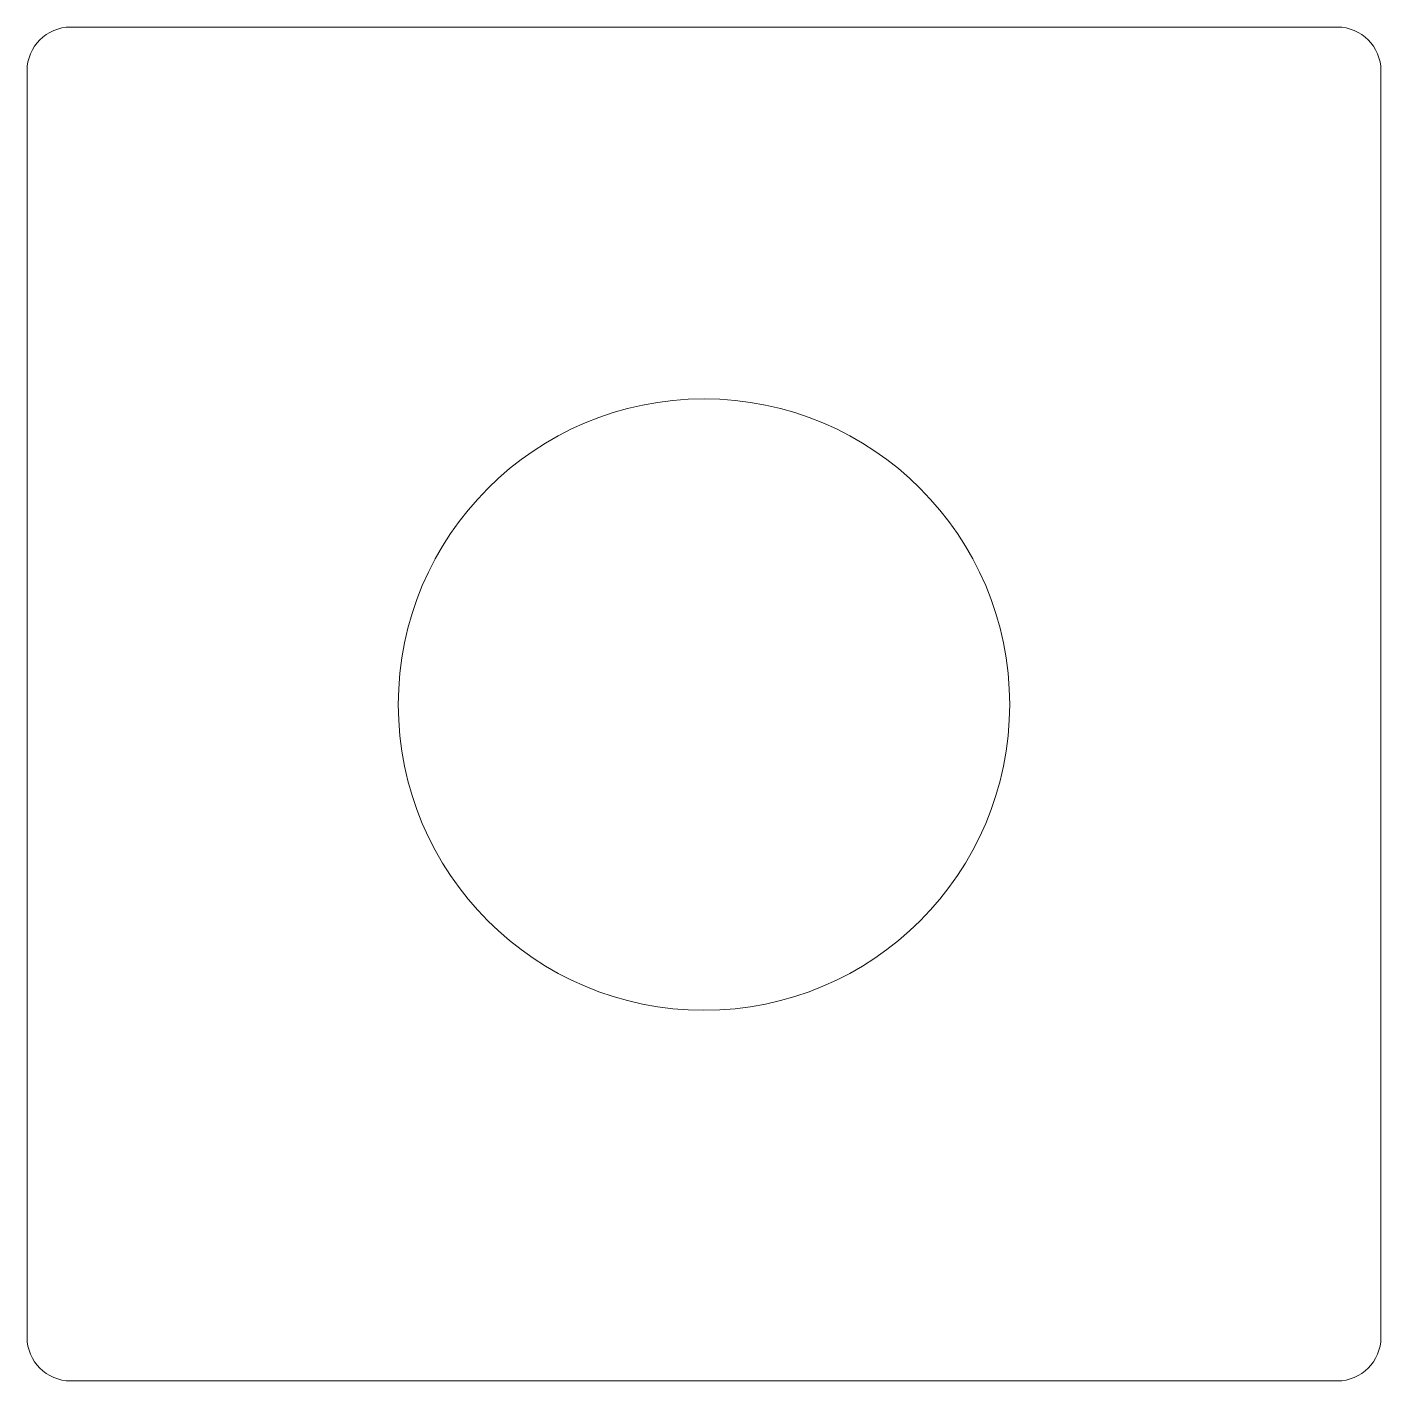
# Model space of a CAD drawing. Header units: millimetres. Extents: x 0 to 31, y 0 to 31.
import ezdxf

# ---------------------------------------------------------------- set-up
doc = ezdxf.new("R2010")
doc.units = ezdxf.units.MM
doc.layers.add('3', color=7, linetype='Continuous', true_color=0xffffff)

msp = doc.modelspace()

# ---------------------------------------------------------------- linework, layer by layer
at = {"layer": '3', "color": 163, "linetype": 'Continuous', "lineweight": 18}
for p, q in [((30, 31), (1, 31)), ((0, 1), (0, 30)), ((31, 1), (31, 30)), ((30, 0), (1, 0))]:
    msp.add_line(p, q, dxfattribs=at)
for centre, start, end in [((1, 30), 90, 180), ((30, 30), 0, 90), ((1, 1), 180, 270), ((30, 1), 270, 0)]:
    msp.add_arc(centre, 1, start, end, dxfattribs=at)
at = {"layer": '3', "color": 51, "linetype": 'Continuous', "lineweight": 18}
for start, end in [(90, 180), (360, 90), (180, 270), (270, 360)]:
    msp.add_arc((15.5, 15.48733), 7, start, end, dxfattribs=at)

doc.saveas('drawing.dxf')
